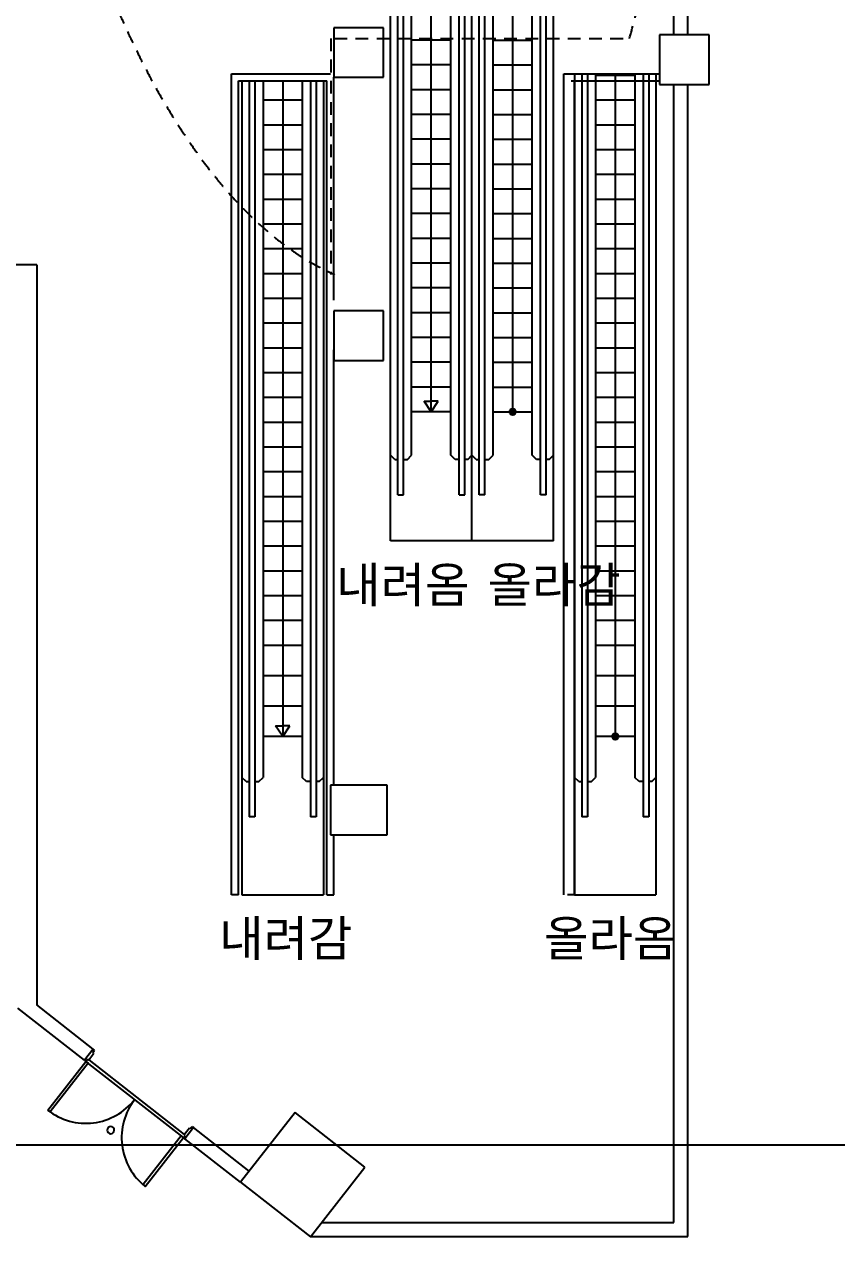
# Model space of a CAD drawing. Header units: millimetres. Extents: x -7718 to 421089, y 87466 to 341395.
# Drawn here: x 384176 to 395658, y 154179 to 171309 of the extents above; entities that cross this region are included whole.
import ezdxf
from ezdxf.enums import TextEntityAlignment as Align

# ---------------------------------------------------------------- set-up
doc = ezdxf.new("R2010")
doc.units = ezdxf.units.MM
doc.header["$LTSCALE"] = 200
doc.header["$MEASUREMENT"] = 0
doc.linetypes.add('HID', pattern=[5, 3, -2])
doc.layers.add('e-plan', color=9, linetype='CONTINUOUS')
doc.layers.add('e-room-box', color=7, linetype='CONTINUOUS')
doc.styles.add('kiahn', font='HY울릉도L.TTF')
doc.styles.add('돋움', font='Dotum.ttf')

msp = doc.modelspace()

# ---------------------------------------------------------------- linework, layer by layer
at = {"layer": 'e-plan'}
for p, q in [((393553, 171159), (393553, 185959)), ((393353, 171159), (393353, 185759)), ((390400, 164659), (390400, 174986)), ((391355, 165219), (391355, 174900)), ((391470, 164659), (391470, 174934)), ((391550, 164659), (391550, 174958)), ((391653, 164009), (391653, 174989)), ((390800, 165219), (390800, 174733)), ((391078, 165833), (391078, 174816)), ((390205, 165219), (390205, 174555)), ((390320, 164659), (390320, 174691)), ((390503, 164009), (390503, 174644)), ((390685, 164659), (390685, 174597)), ((389650, 165219), (389650, 174389)), ((389928, 165833), (389928, 174472)), ((389353, 164009), (389353, 174300)), ((389455, 164659), (389455, 174330)), ((389535, 164659), (389535, 174354)), ((390605, 164659), (390605, 174302)), ((389253, 171259), (388553, 171259)), ((388553, 171259), (388553, 170559)), ((389253, 171259), (388553, 171259)), ((388553, 171259), (388553, 170559)), ((389253, 170559), (389253, 171259)), ((389253, 170559), (389253, 171259)), ((390205, 171083), (389650, 171083)), ((390800, 171083), (391355, 171083)), ((390205, 170733), (389650, 170733)), ((390800, 170733), (391355, 170733)), ((387103, 170609), (388503, 170609)), ((387103, 159009), (387103, 170609)), ((387103, 170609), (388503, 170609)), ((387103, 159009), (387103, 170609)), ((387203, 170509), (388453, 170509)), ((387203, 159009), (387203, 170509)), ((387203, 170509), (388453, 170509)), ((387203, 159009), (387203, 170509)), ((387253, 170509), (387253, 159009)), ((387355, 170509), (387355, 160109)), ((387435, 170509), (387435, 160109)), ((387550, 170509), (387550, 160669)), ((387828, 170509), (387828, 161245)), ((388105, 170509), (388105, 160669)), ((388220, 170509), (388220, 160109)), ((388300, 170509), (388300, 160109)), ((388403, 170509), (388403, 159009)), ((388453, 159009), (388453, 170509)), ((388453, 159009), (388453, 170509)), ((388553, 167409), (388553, 170559)), ((388553, 170559), (389253, 170559)), ((388553, 167409), (388553, 170559)), ((388553, 170559), (389253, 170559)), ((391803, 170609), (393153, 170609)), ((391803, 159009), (391803, 170609)), ((391803, 170609), (393153, 170609)), ((391803, 159009), (391803, 170609)), ((391903, 170509), (393153, 170509)), ((391903, 170509), (393153, 170509)), ((391953, 170609), (391953, 159009)), ((391953, 159009), (391953, 170509)), ((391953, 159009), (391953, 170509)), ((392055, 170609), (392055, 160109)), ((392135, 170609), (392135, 160109)), ((392250, 170609), (392250, 160669)), ((392805, 170584), (392250, 170584)), ((392528, 170609), (392528, 161245)), ((392805, 170609), (392805, 160669)), ((392920, 170609), (392920, 160109)), ((393000, 170609), (393000, 160109)), ((393103, 170609), (393103, 159009)), ((393353, 154381), (393353, 170459)), ((393553, 154181), (393553, 170459)), ((390205, 170383), (389650, 170383)), ((390800, 170383), (391355, 170383)), ((388105, 170234), (387550, 170234)), ((392805, 170234), (392250, 170234)), ((390205, 170033), (389650, 170033)), ((390800, 170033), (391355, 170033)), ((388105, 169884), (387550, 169884)), ((392805, 169884), (392250, 169884)), ((390205, 169683), (389650, 169683)), ((390800, 169683), (391355, 169683)), ((388105, 169534), (387550, 169534)), ((392805, 169534), (392250, 169534)), ((390205, 169333), (389650, 169333)), ((390800, 169333), (391355, 169333)), ((388105, 169184), (387550, 169184)), ((392805, 169184), (392250, 169184)), ((390205, 168983), (389650, 168983)), ((390800, 168983), (391355, 168983)), ((388105, 168834), (387550, 168834)), ((392805, 168834), (392250, 168834)), ((390205, 168633), (389650, 168633)), ((390800, 168633), (391355, 168633)), ((388105, 168484), (387550, 168484)), ((392805, 168484), (392250, 168484)), ((390205, 168283), (389650, 168283)), ((390800, 168283), (391355, 168283)), ((388105, 168134), (387550, 168134)), ((392805, 168134), (392250, 168134)), ((384353, 167909), (366603, 167909)), ((384353, 167909), (384353, 157453)), ((390205, 167933), (389650, 167933)), ((390800, 167933), (391355, 167933)), ((388105, 167784), (387550, 167784)), ((392805, 167784), (392250, 167784)), ((390205, 167583), (389650, 167583)), ((390800, 167583), (391355, 167583)), ((388105, 167434), (387550, 167434)), ((392805, 167434), (392250, 167434)), ((390205, 167233), (389650, 167233)), ((390800, 167233), (391355, 167233)), ((388105, 167084), (387550, 167084)), ((392805, 167084), (392250, 167084)), ((390205, 166883), (389650, 166883)), ((390800, 166883), (391355, 166883)), ((388105, 166734), (387550, 166734)), ((388553, 160559), (388553, 166709)), ((388553, 160559), (388553, 166709)), ((392805, 166734), (392250, 166734)), ((390205, 166533), (389650, 166533)), ((390800, 166533), (391355, 166533)), ((388105, 166384), (387550, 166384)), ((392805, 166384), (392250, 166384)), ((390205, 166183), (389650, 166183)), ((390800, 166183), (391355, 166183)), ((388105, 166034), (387550, 166034)), ((392805, 166034), (392250, 166034)), ((390205, 165833), (389650, 165833)), ((389928, 165833), (389828, 165984)), ((389828, 165984), (389928, 165984)), ((389928, 165833), (390027, 165984)), ((390027, 165984), (389928, 165984)), ((390800, 165833), (391355, 165833)), ((388105, 165684), (387550, 165684)), ((392805, 165684), (392250, 165684)), ((388105, 165334), (387550, 165334)), ((392805, 165334), (392250, 165334)), ((389413, 165159), (389353, 165219)), ((389413, 165159), (389455, 165159)), ((389535, 165159), (389590, 165159)), ((389590, 165159), (389650, 165219)), ((390265, 165159), (390205, 165219)), ((390320, 165159), (390265, 165159)), ((390443, 165159), (390400, 165159)), ((390443, 165159), (390503, 165219)), ((390563, 165159), (390503, 165219)), ((390563, 165159), (390605, 165159)), ((390685, 165159), (390740, 165159)), ((390740, 165159), (390800, 165219)), ((391415, 165159), (391355, 165219)), ((391470, 165159), (391415, 165159)), ((391593, 165159), (391550, 165159)), ((391593, 165159), (391653, 165219)), ((388105, 164984), (387550, 164984)), ((392805, 164984), (392250, 164984)), ((388105, 164634), (387550, 164634)), ((389455, 164659), (389535, 164659)), ((390320, 164659), (390400, 164659)), ((390685, 164659), (390605, 164659)), ((391550, 164659), (391470, 164659)), ((392805, 164634), (392250, 164634)), ((388105, 164284), (387550, 164284)), ((392805, 164284), (392250, 164284)), ((388105, 163934), (387550, 163934)), ((391653, 164009), (389353, 164009)), ((392805, 163934), (392250, 163934)), ((388105, 163584), (387550, 163584)), ((392805, 163584), (392250, 163584)), ((388105, 163234), (387550, 163234)), ((392805, 163234), (392250, 163234)), ((388105, 162884), (387550, 162884)), ((392805, 162884), (392250, 162884)), ((388105, 162534), (387550, 162534)), ((392805, 162534), (392250, 162534)), ((388105, 162105), (387550, 162105)), ((392805, 162105), (392250, 162105)), ((388105, 161675), (387550, 161675)), ((392805, 161675), (392250, 161675)), ((387828, 161245), (387728, 161396)), ((387728, 161396), (387828, 161396)), ((387828, 161245), (387927, 161396)), ((387927, 161396), (387828, 161396)), ((388105, 161245), (387550, 161245)), ((392805, 161245), (392250, 161245)), ((387313, 160609), (387253, 160669)), ((387313, 160609), (387355, 160609)), ((387435, 160609), (387490, 160609)), ((387490, 160609), (387550, 160669)), ((388165, 160609), (388105, 160669)), ((388220, 160609), (388165, 160609)), ((388343, 160609), (388300, 160609)), ((388343, 160609), (388403, 160669)), ((389303, 160559), (388503, 160559)), ((388503, 160559), (388503, 159859)), ((389303, 160559), (388503, 160559)), ((388503, 160559), (388503, 159859)), ((389303, 159859), (389303, 160559)), ((389303, 159859), (389303, 160559)), ((392013, 160609), (391953, 160669)), ((392013, 160609), (392055, 160609)), ((392135, 160609), (392190, 160609)), ((392190, 160609), (392250, 160669)), ((392865, 160609), (392805, 160669)), ((392920, 160609), (392865, 160609)), ((393043, 160609), (393000, 160609)), ((393043, 160609), (393103, 160669)), ((387435, 160109), (387355, 160109)), ((388300, 160109), (388220, 160109)), ((392135, 160109), (392055, 160109)), ((393000, 160109), (392920, 160109)), ((388503, 159859), (389303, 159859)), ((388503, 159859), (389303, 159859)), ((388553, 159009), (388553, 159859)), ((388553, 159009), (388553, 159859)), ((387203, 159009), (387103, 159009)), ((387203, 159009), (387103, 159009)), ((387253, 159009), (388403, 159009)), ((388453, 159009), (388553, 159009)), ((388453, 159009), (388553, 159009)), ((391953, 159009), (391853, 159009)), ((391953, 159009), (391853, 159009)), ((391953, 159009), (393103, 159009)), ((385151, 156830), (384353, 157453)), ((385027, 156672), (384085, 157409)), ((385151, 156830), (385027, 156672)), ((385151, 156830), (385027, 156672)), ((385088, 156676), (385161, 156771)), ((385146, 156783), (385170, 156814)), ((385161, 156771), (385146, 156783)), ((385170, 156814), (385151, 156830)), ((384508, 155967), (385047, 156657)), ((385079, 156632), (384540, 155943)), ((385027, 156672), (385047, 156657)), ((385047, 156657), (385072, 156688)), ((386426, 155579), (385047, 156657)), ((385047, 156657), (385079, 156632)), ((385072, 156688), (385088, 156676)), ((385088, 156676), (386435, 155623)), ((384540, 155943), (384508, 155967)), ((386435, 155623), (386509, 155718)), ((386569, 155722), (386446, 155564)), ((386569, 155722), (386446, 155564)), ((386509, 155718), (386525, 155706)), ((386525, 155706), (386549, 155737)), ((386549, 155737), (386569, 155722)), ((387356, 155107), (386569, 155722)), ((386395, 155604), (385856, 154915)), ((385887, 154890), (386426, 155579)), ((386426, 155579), (386395, 155604)), ((386426, 155579), (386451, 155611)), ((386446, 155564), (386426, 155579)), ((386451, 155611), (386435, 155623)), ((387234, 154948), (386446, 155564)), ((385856, 154915), (385887, 154890)), ((388377, 154381), (393353, 154381)), ((388216, 154181), (393553, 154181))]:
    msp.add_line(p, q, dxfattribs=at)
at = {"layer": 'e-plan', "ltscale": 0.5}
for p, q in [((393853, 171159), (393153, 171159)), ((393153, 171159), (393153, 170459)), ((393853, 171159), (393153, 171159)), ((393153, 171159), (393153, 170459)), ((393853, 170459), (393853, 171159)), ((393853, 170459), (393853, 171159)), ((393153, 170459), (393853, 170459)), ((393153, 170459), (393853, 170459)), ((389253, 167259), (388553, 167259)), ((388553, 167259), (388553, 166559)), ((389253, 167259), (388553, 167259)), ((388553, 167259), (388553, 166559)), ((389253, 166559), (389253, 167259)), ((389253, 166559), (389253, 167259)), ((388553, 166559), (389253, 166559)), ((388553, 166559), (389253, 166559)), ((388003, 155933), (387234, 154948)), ((388988, 155164), (388003, 155933)), ((388219, 154179), (388988, 155164)), ((387234, 154948), (388219, 154179))]:
    msp.add_line(p, q, dxfattribs=at)
at = {"layer": 'e-plan', "linetype": 'HID', "ltscale": 0.3}
for p, q in [((388508, 171109), (388508, 167775)), ((388508, 171109), (388508, 167775)), ((388558, 171109), (392729, 171109)), ((388558, 171109), (392729, 171109))]:
    msp.add_line(p, q, dxfattribs=at)
at = {"layer": 'e-plan'}
for centre, radius in [((391078, 165833), 45), ((391078, 165833), 30), ((391078, 165833), 15), ((392528, 161245), 45), ((392528, 161245), 30), ((392528, 161245), 15)]:
    msp.add_circle(centre, radius, dxfattribs=at)
for centre, radius, start, end in [((385047, 156657), 875, 232, 322.0001), ((386426, 155579), 875, 141.9999, 232), ((385398, 155685), 50, 112, 292), ((385398, 155685), 50, 292, 112)]:
    msp.add_arc(centre, radius, start, end, dxfattribs=at)
at = {"layer": 'e-plan', "linetype": 'HID', "ltscale": 0.3}
for points, knots in [([(388603, 185335), (388522, 185362), (388442, 185384), (388263, 185424), (388164, 185439), (387967, 185457), (387869, 185460), (387674, 185451), (387578, 185440), (387383, 185404), (387285, 185379), (387090, 185314), (386994, 185275), (386804, 185182), (386710, 185128), (386526, 185007), (386435, 184939), (386257, 184790), (386169, 184708), (385999, 184531), (385916, 184436), (385753, 184233), (385675, 184125), (385522, 183896), (385448, 183775), (385305, 183521), (385237, 183388), (385105, 183111), (385043, 182967), (384923, 182668), (384866, 182513), (384760, 182194), (384709, 182029), (384616, 181691), (384572, 181517), (384492, 181162), (384455, 180980), (384389, 180609), (384360, 180421), (384309, 180036), (384286, 179841), (384250, 179446), (384235, 179245), (384213, 178840), (384206, 178636), (384199, 178223), (384200, 178015), (384208, 177598), (384216, 177388), (384240, 176966), (384255, 176755), (384293, 176333), (384316, 176122), (384370, 175700), (384400, 175490), (384468, 175072), (384505, 174864), (384587, 174451), (384631, 174246), (384727, 173840), (384778, 173639), (384887, 173242), (384944, 173047), (385066, 172661), (385130, 172472), (385264, 172099), (385333, 171917), (385478, 171560), (385554, 171385), (385709, 171045), (385790, 170879), (385955, 170557), (386040, 170402), (386215, 170100), (386304, 169955), (386487, 169675), (386580, 169540), (386769, 169284), (386866, 169161), (387061, 168929), (387160, 168819), (387361, 168613), (387462, 168516), (387667, 168336), (387769, 168252), (387976, 168100), (388080, 168030), (388289, 167906), (388393, 167850), (388518, 167793), (388538, 167784), (388558, 167775)], [2.913167, 2.913167, 2.913167, 2.913167, 2.967448, 2.967448, 3.035182, 3.035182, 3.102916, 3.102916, 3.17065, 3.17065, 3.241039, 3.241039, 3.311427, 3.311427, 3.381816, 3.381816, 3.452205, 3.452205, 3.522593, 3.522593, 3.592982, 3.592982, 3.663371, 3.663371, 3.73376, 3.73376, 3.804148, 3.804148, 3.874537, 3.874537, 3.944926, 3.944926, 4.015314, 4.015314, 4.085703, 4.085703, 4.156092, 4.156092, 4.226481, 4.226481, 4.296869, 4.296869, 4.367258, 4.367258, 4.437647, 4.437647, 4.508035, 4.508035, 4.578424, 4.578424, 4.648813, 4.648813, 4.719202, 4.719202, 4.78959, 4.78959, 4.859979, 4.859979, 4.930368, 4.930368, 5.000756, 5.000756, 5.071145, 5.071145, 5.141534, 5.141534, 5.211923, 5.211923, 5.282311, 5.282311, 5.3527, 5.3527, 5.423089, 5.423089, 5.493477, 5.493477, 5.563866, 5.563866, 5.634255, 5.634255, 5.704644, 5.704644, 5.775032, 5.775032, 5.845421, 5.845421, 5.91581, 5.91581, 5.986198, 5.986198, 5.999623, 5.999623, 5.999623, 5.999623]), ([(392729, 171109), (392730, 171110), (392730, 171112), (392776, 171276), (392819, 171442), (392898, 171782), (392934, 171956), (392999, 172310), (393029, 172491), (393081, 172858), (393104, 173045), (393143, 173423), (393159, 173614), (393184, 174002), (393193, 174198), (393204, 174593), (393206, 174792), (393203, 175192), (393198, 175394), (393181, 175798), (393169, 176001), (393138, 176407), (393119, 176610), (393074, 177016), (393049, 177219), (392990, 177623), (392958, 177825), (392887, 178225), (392848, 178424), (392763, 178819), (392718, 179015), (392621, 179402), (392569, 179594), (392460, 179972), (392403, 180159), (392282, 180526), (392219, 180706), (392125, 180959), (392096, 181034), (392067, 181109)], [0.866942, 0.866942, 0.866942, 0.866942, 0.867699, 0.867699, 0.935433, 0.935433, 1.003167, 1.003167, 1.070901, 1.070901, 1.138635, 1.138635, 1.206368, 1.206368, 1.274102, 1.274102, 1.341836, 1.341836, 1.40957, 1.40957, 1.477304, 1.477304, 1.545038, 1.545038, 1.612772, 1.612772, 1.680505, 1.680505, 1.748239, 1.748239, 1.815973, 1.815973, 1.883707, 1.883707, 1.951441, 1.951441, 2.019175, 2.019175, 2.048104, 2.048104, 2.048104, 2.048104])]:
    msp.add_open_spline(points, degree=3, knots=knots, dxfattribs=at)
at = {"layer": 'e-room-box'}
msp.add_line((356533, 155476), (417756, 155476), dxfattribs=at)

# ---------------------------------------------------------------- texts
at = {"layer": 'e-plan'}
for s, style, p in [('내려옴', 'kiahn', (390467, 163139)), ('올라감', 'kiahn', (392606, 163139)), ('내려감', 'kiahn', (388814, 158144)), ('내려감', '돋움', (388814, 158144)), ('올라옴', 'kiahn', (393404, 158144)), ('올라옴', '돋움', (393404, 158144))]:
    msp.add_text(s, height=500, dxfattribs=dict(at, style=style)).set_placement(p, align=Align.RIGHT)

doc.saveas('drawing.dxf')
